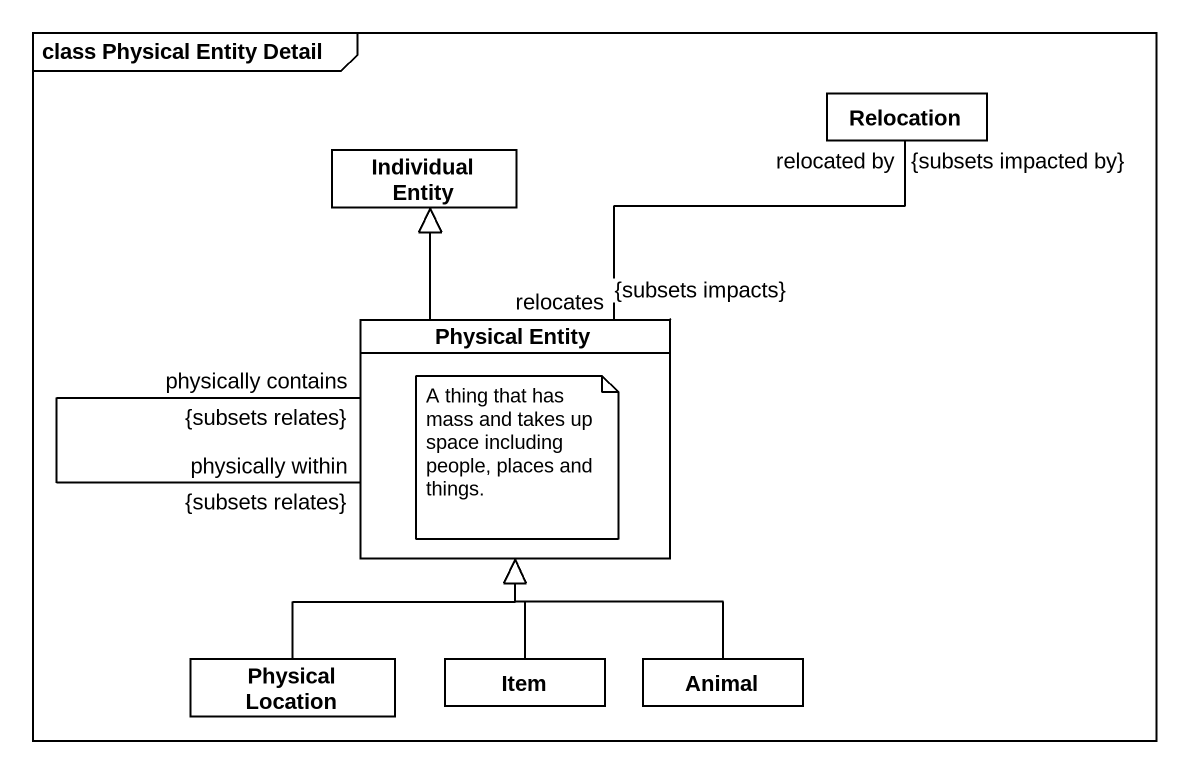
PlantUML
@startuml
mainframe class Physical Entity Detail
hide circle
hide empty members
class Relocation
class "Individual Entity" as Individual_Entity
class "Physical Entity" as Physical_Entity
class "Physical Location" as Physical_Location
class Item
class Animal
Relocation "relocated by\n{subsets impacted by}" -- "relocates\n{subsets impacts}" Physical_Entity
Physical_Entity -up-|> Individual_Entity
Physical_Entity "physically within\n{subsets relates}" -- "physically contains\n{subsets relates}" Physical_Entity
Physical_Location -up-|> Physical_Entity
Item -up-|> Physical_Entity
Animal -up-|> Physical_Entity
note bottom of Physical_Entity : A thing that has mass and takes up space including people, places and things.
@enduml
